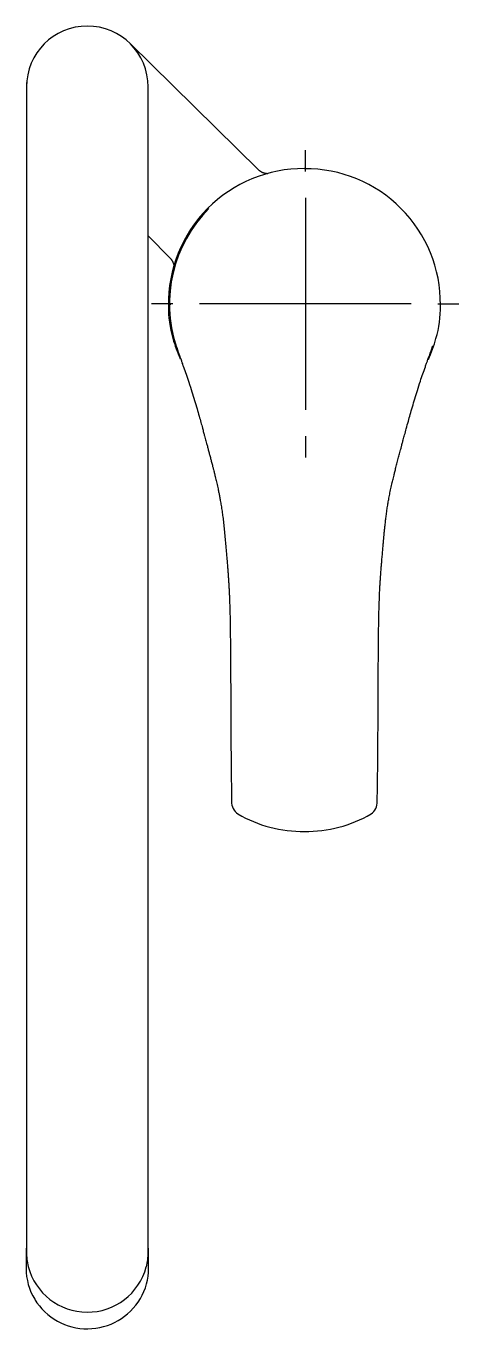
# Model space of a CAD drawing. Header units: millimetres. Extents: x 1617 to 5774, y 11446 to 13973.
# Drawn here: x 2396.8 to 2478.6, y 11493.5 to 11739.5 of the extents above; entities that cross this region are included whole.
import ezdxf
from ezdxf.lldxf.tags import DXFTag

# ---------------------------------------------------------------- set-up
doc = ezdxf.new("R2010")
doc.units = ezdxf.units.MM
doc.layers.get('0').update_dxf_attribs({"color": 250})
tags = doc.linetypes.add('CENTER2', pattern=[28.575, 19.05, -3.175, 3.175, -3.175]).pattern_tags.tags
tags[10:11] = [DXFTag(74, 4), DXFTag(75, 0), DXFTag(340, '0'), DXFTag(46, 0.0), DXFTag(50, 0.0), DXFTag(44, 0.0), DXFTag(45, 0.0)]
tags[8:9] = [DXFTag(74, 4), DXFTag(75, 0), DXFTag(340, '0'), DXFTag(46, 0.0), DXFTag(50, 0.0), DXFTag(44, 0.0), DXFTag(45, 0.0)]
tags[6:7] = [DXFTag(74, 4), DXFTag(75, 0), DXFTag(340, '0'), DXFTag(46, 0.0), DXFTag(50, 0.0), DXFTag(44, 0.0), DXFTag(45, 0.0)]
tags[4:5] = [DXFTag(74, 4), DXFTag(75, 0), DXFTag(340, '0'), DXFTag(46, 0.0), DXFTag(50, 0.0), DXFTag(44, 0.0), DXFTag(45, 0.0)]

# ---------------------------------------------------------------- blocks, each defined once
blk = doc.blocks.new('21')
at = {"linetype": 'Continuous'}
for p, q in [((2416.46, 11736.19), (2440.74, 11712.33)), ((2396.9, 11727.99), (2396.9, 11508.67)), ((2419.9, 11508.67), (2419.9, 11727.99)), ((2424.06, 11695.65), (2419.9, 11699.88)), ((2423.72, 11686.69), (2423.72, 11686.66)), ((2475.1, 11686.69), (2475.1, 11686.81)), ((2396.82, 11507.65), (2396.82, 11504.9)), ((2396.9, 11508.67), (2396.9, 11507.97)), ((2419.9, 11507.97), (2419.9, 11508.67)), ((2419.97, 11504.9), (2419.97, 11507.65))]:
    blk.add_line(p, q, dxfattribs=at)
at = {"linetype": 'CENTER2'}
for p, q in [((2449.58, 11712.04), (2449.58, 11716.07)), ((2449.58, 11707.04), (2449.58, 11667.04)), ((2424.58, 11687.04), (2420.55, 11687.04)), ((2469.58, 11687.04), (2429.58, 11687.04)), ((2474.58, 11687.04), (2478.6, 11687.04)), ((2449.58, 11662.04), (2449.58, 11658.02))]:
    blk.add_line(p, q, dxfattribs=at)
at = {"linetype": 'Continuous'}
for centre, radius, start, end in [((2408.4, 11727.99), 11.5, 0, 180), ((2408.4, 11727.99), 11.5, 174.964, 180.448), ((2449.22, 11687.06), 25.51, 89.5784, 180.8292), ((2449.58, 11687.04), 25.52, 359.4747, 90.3747), ((2449.41, 11686.98), 25.5, 135, 198.1201), ((2444.28, 11686.34), 20.57, 179.1097, 196.4826), ((2454.56, 11686.33), 20.54, 343.5093, 0.9959), ((2449.42, 11687.15), 25.73, 194.9646, 204.0615), ((2449.37, 11687.19), 25.77, 335.5461, 344.9601), ((2438.37, 11592.96), 2.72, 177.3287, 235.5036), ((2460.45, 11592.96), 2.72, 304.4964, 2.6713), ((2449.06, 11611.52), 24.12, 239.5393, 270.8291), ((2449.75, 11611.56), 24.16, 269.1969, 300.4347), ((2408.39, 11508.16), 11.53, 194.5846, 345.0059), ((2408.4, 11505.14), 11.65, 211.5049, 329.3153)]:
    blk.add_arc(centre, radius, start, end, dxfattribs=at)
for centre, major_axis, start_param, end_param in [((2408.4, 11507.65), (-11.58, 0), 6.169286, 6.283185), ((2408.4, 11507.97), (-11.5, 0), 0, 0.241404), ((2408.4, 11507.97), (-11.5, 0), 2.892804, 3.141593), ((2408.4, 11507.65), (-11.58, 0), 3.141593, 3.255492), ((2408.4, 11504.9), (11.57, 0), 3.141593, 3.679181), ((2408.4, 11504.9), (11.57, 0), 5.760006, 6.283185)]:
    blk.add_ellipse(centre, major_axis=major_axis, ratio=0.984808, start_param=start_param, end_param=end_param, dxfattribs=at)
for points, weights in [([(2442.49, 11711.61), (2441.47, 11711.61), (2440.74, 11712.33)], [0.951713360871, 0.903418119562, 1]), ([(2424.06, 11695.65), (2424.76, 11694.93), (2424.77, 11693.94)], [1, 0.905228785275, 0.949953453497])]:
    blk.add_rational_spline(points, weights, degree=2, dxfattribs=at)
for points, knots in [([(2423.72, 11686.66), (2423.72, 11686.66), (2423.75, 11686.65), (2423.8, 11686.66), (2423.86, 11686.72), (2423.91, 11686.79), (2423.97, 11686.91), (2424.03, 11686.88), (2424.07, 11686.86)], [0, 0, 0, 0, 0.052002, 0.288454, 0.433342, 0.576752, 0.766534, 1, 1, 1, 1]), ([(2425.17, 11679.08), (2425.17, 11679.08), (2425.19, 11679.04), (2425.27, 11678.79), (2425.41, 11678.4), (2425.61, 11677.81), (2425.8, 11677.29), (2425.95, 11676.89), (2426.04, 11676.62), (2426.15, 11676.33), (2426.26, 11676.03), (2426.34, 11675.82), (2426.39, 11675.68), (2426.4, 11675.66), (2426.4, 11675.66)], [0.7725006, 0.7725006, 0.7725006, 0.7725006, 0.78846, 0.8236492, 0.8571318, 0.888617, 0.9164332, 0.9258589, 0.9381058, 0.9539297, 0.967178, 0.9770112, 0.9835819, 0.98738, 0.98738, 0.98738, 0.98738]), ([(2472.47, 11675.79), (2472.47, 11675.79), (2472.47, 11675.8), (2472.53, 11675.96), (2472.63, 11676.22), (2472.74, 11676.54), (2472.9, 11676.96), (2473.08, 11677.47), (2473.26, 11677.97), (2473.41, 11678.39), (2473.53, 11678.74), (2473.61, 11678.98), (2473.64, 11679.07), (2473.64, 11679.08), (2473.64, 11679.08)], [0.0152443, 0.0152443, 0.0152443, 0.0152443, 0.0187095, 0.0309594, 0.0435092, 0.0564453, 0.0708873, 0.0929933, 0.1171116, 0.1434871, 0.1731647, 0.2049558, 0.2364308, 0.2488328, 0.2488328, 0.2488328, 0.2488328]), ([(2426.57, 11675.17), (2426.55, 11675.23), (2426.47, 11675.45), (2426.39, 11675.67), (2426.34, 11675.83)], [0.865798759, 0.865798759, 0.865798759, 0.865798759, 0.86784427, 0.873495399, 0.873495399, 0.873495399, 0.873495399]), ([(2426.57, 11675.17), (2426.75, 11674.65), (2427.07, 11673.74), (2427.61, 11672.14), (2428.14, 11670.49), (2428.65, 11668.82), (2429.1, 11667.28), (2429.49, 11665.9), (2429.84, 11664.68), (2430.12, 11663.65), (2430.35, 11662.81), (2430.53, 11662.14), (2430.67, 11661.62), (2430.8, 11661.15), (2430.95, 11660.62), (2431.12, 11659.98), (2431.3, 11659.28), (2431.49, 11658.57), (2431.68, 11657.85), (2431.87, 11657.11), (2432.05, 11656.41), (2432.21, 11655.8), (2432.32, 11655.36), (2432.4, 11655.05), (2432.45, 11654.84), (2432.49, 11654.66), (2432.53, 11654.5), (2432.57, 11654.32), (2432.68, 11653.88), (2432.86, 11653.13), (2433.06, 11652.21), (2433.24, 11651.38), (2433.39, 11650.65), (2433.53, 11649.84), (2433.69, 11648.9), (2433.85, 11647.88), (2434, 11646.78), (2434.13, 11645.61), (2434.27, 11644.34), (2434.4, 11643.01), (2434.52, 11641.64), (2434.64, 11640.24), (2434.75, 11638.93), (2434.84, 11637.85), (2434.92, 11636.97), (2434.98, 11636.19), (2435.03, 11635.41), (2435.08, 11634.66), (2435.13, 11633.85), (2435.18, 11633), (2435.22, 11632.17), (2435.25, 11631.45), (2435.27, 11630.89), (2435.28, 11630.41), (2435.3, 11629.96), (2435.31, 11629.47), (2435.33, 11628.97), (2435.35, 11628.1), (2435.37, 11626.85), (2435.4, 11625.27), (2435.41, 11623.83), (2435.42, 11622.69), (2435.43, 11621.77), (2435.44, 11621), (2435.44, 11620.28), (2435.45, 11619.57), (2435.45, 11618.87), (2435.46, 11618.21), (2435.46, 11617.54), (2435.47, 11616.76), (2435.47, 11615.76), (2435.48, 11614.51), (2435.48, 11613.01), (2435.49, 11611.25), (2435.5, 11609.24), (2435.51, 11607.01), (2435.52, 11604.99), (2435.53, 11603.13), (2435.55, 11601.41), (2435.56, 11599.46), (2435.59, 11597.43), (2435.62, 11595.26), (2435.64, 11593.93), (2435.66, 11593.09)], [0, 0, 0, 0, 0.019743, 0.040045, 0.064099, 0.085683, 0.106047, 0.124021, 0.139644, 0.152954, 0.163731, 0.17212, 0.178564, 0.183493, 0.190109, 0.198796, 0.207533, 0.216835, 0.22582, 0.234727, 0.244645, 0.252089, 0.257678, 0.261031, 0.263618, 0.265631, 0.267626, 0.269619, 0.272394, 0.283903, 0.297423, 0.306282, 0.314672, 0.32434, 0.335714, 0.348929, 0.361674, 0.375689, 0.390992, 0.407516, 0.423394, 0.440435, 0.457659, 0.470081, 0.479276, 0.489084, 0.497979, 0.506753, 0.516002, 0.526851, 0.536984, 0.545576, 0.552369, 0.556982, 0.562591, 0.568363, 0.574306, 0.580426, 0.598984, 0.618976, 0.63614, 0.650058, 0.659597, 0.668705, 0.677348, 0.685183, 0.694073, 0.701897, 0.708869, 0.717824, 0.729606, 0.744173, 0.762176, 0.783023, 0.806783, 0.833335, 0.862465, 0.878642, 0.899834, 0.923808, 0.948187, 0.972769, 1, 1, 1, 1]), ([(2463.16, 11593.09), (2463.17, 11593.84), (2463.2, 11595.05), (2463.22, 11597), (2463.25, 11598.83), (2463.26, 11600.64), (2463.28, 11602.29), (2463.29, 11603.74), (2463.3, 11605.29), (2463.31, 11607.03), (2463.31, 11608.96), (2463.32, 11610.76), (2463.33, 11612.4), (2463.34, 11613.86), (2463.34, 11615.15), (2463.35, 11616.32), (2463.35, 11617.43), (2463.36, 11618.48), (2463.37, 11619.52), (2463.38, 11620.56), (2463.38, 11621.62), (2463.39, 11622.7), (2463.4, 11623.71), (2463.41, 11624.69), (2463.43, 11625.62), (2463.44, 11626.6), (2463.46, 11627.59), (2463.48, 11628.56), (2463.5, 11629.5), (2463.53, 11630.34), (2463.56, 11631.08), (2463.58, 11631.8), (2463.62, 11632.64), (2463.67, 11633.51), (2463.71, 11634.35), (2463.76, 11635.1), (2463.82, 11635.89), (2463.88, 11636.71), (2463.95, 11637.56), (2464.02, 11638.45), (2464.11, 11639.41), (2464.2, 11640.45), (2464.28, 11641.42), (2464.35, 11642.25), (2464.42, 11642.97), (2464.48, 11643.68), (2464.56, 11644.42), (2464.63, 11645.09), (2464.7, 11645.74), (2464.78, 11646.43), (2464.89, 11647.31), (2465.02, 11648.27), (2465.17, 11649.21), (2465.33, 11650.14), (2465.52, 11651.11), (2465.74, 11652.18), (2465.98, 11653.21), (2466.18, 11654.05), (2466.34, 11654.72), (2466.5, 11655.37), (2466.7, 11656.18), (2466.9, 11656.94), (2467.07, 11657.59), (2467.19, 11658.06), (2467.31, 11658.51), (2467.43, 11658.96), (2467.54, 11659.4), (2467.64, 11659.77), (2467.72, 11660.05), (2467.8, 11660.33), (2467.91, 11660.77), (2468.09, 11661.44), (2468.35, 11662.37), (2468.67, 11663.55), (2469.02, 11664.84), (2469.41, 11666.21), (2469.82, 11667.62), (2470.27, 11669.14), (2470.77, 11670.76), (2471.27, 11672.33), (2471.78, 11673.83), (2472.08, 11674.67), (2472.25, 11675.17)], [0, 0, 0, 0, 0.024441, 0.04673, 0.06864, 0.090274, 0.111485, 0.127513, 0.141825, 0.166709, 0.189672, 0.210571, 0.230536, 0.247993, 0.262567, 0.276214, 0.289384, 0.302045, 0.313491, 0.32632, 0.338965, 0.35104, 0.364786, 0.37483, 0.385831, 0.397749, 0.409607, 0.420915, 0.432056, 0.443017, 0.450624, 0.45854, 0.46866, 0.480212, 0.489605, 0.498543, 0.50707, 0.517694, 0.5279, 0.5375, 0.54944, 0.562327, 0.574698, 0.58394, 0.592213, 0.60073, 0.609506, 0.618629, 0.624978, 0.633035, 0.643596, 0.656524, 0.667889, 0.678174, 0.690167, 0.703624, 0.717577, 0.728396, 0.734604, 0.742655, 0.752713, 0.764795, 0.771309, 0.777061, 0.782651, 0.788069, 0.794365, 0.798998, 0.802216, 0.805254, 0.809669, 0.818771, 0.830628, 0.845355, 0.863895, 0.880246, 0.898556, 0.918845, 0.93973, 0.962799, 0.981568, 1, 1, 1, 1]), ([(2472.25, 11675.17), (2472.27, 11675.23), (2472.29, 11675.29), (2472.38, 11675.56), (2472.46, 11675.77), (2472.53, 11675.98)], [0.87273078, 0.87273078, 0.87273078, 0.87273078, 0.87500155, 0.87500155, 0.88295618, 0.88295618, 0.88295618, 0.88295618])]:
    blk.add_open_spline(points, degree=3, knots=knots, dxfattribs=at)

msp = doc.modelspace()

# ---------------------------------------------------------------- block references
msp.add_blockref('21', (0, 0))

doc.saveas('drawing.dxf')
